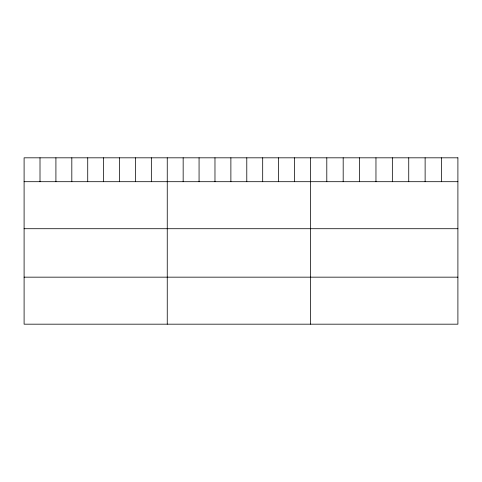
<?xml version="1.0" encoding="UTF-8"?>
<svg xmlns="http://www.w3.org/2000/svg" width="482" height="482" viewBox="0 0 482 482"><rect width="100%" height="100%" fill="white"/><g stroke="black" fill="none" stroke-linecap="round" stroke-linejoin="round"><path stroke-width="0.72" d="M24.1 181.696L457.9 181.696M24.1 228.715L457.9 228.715M24.1 277.162L457.9 277.162M441.512 157.819L441.512 181.696M425.124 157.819L425.124 181.696M408.736 157.819L408.736 181.696M392.348 157.819L392.348 181.696M375.96 157.819L375.96 181.696M359.572 157.819L359.572 181.696M343.184 157.819L343.184 181.696M326.796 157.819L326.796 181.696M310.408 157.819L310.408 324.181M294.502 157.819L294.502 181.696M278.596 157.819L278.596 181.696M262.69 157.819L262.69 181.696M246.784 157.819L246.784 181.696M230.878 157.819L230.878 181.696M214.972 157.819L214.972 181.696M199.066 157.819L199.066 181.696M183.16 157.819L183.16 181.696M167.254 157.819L167.254 324.181M151.348 157.819L151.348 181.696M135.442 157.819L135.442 181.696M119.536 157.819L119.536 181.696M103.63 157.819L103.63 181.696M87.724 157.819L87.724 181.696M71.818 157.819L71.818 181.696M55.912 157.819L55.912 181.696M40.006 157.819L40.006 181.696M457.9 157.819L24.1 157.819L24.1 324.181L457.9 324.181L457.9 157.819"/></g></svg>
